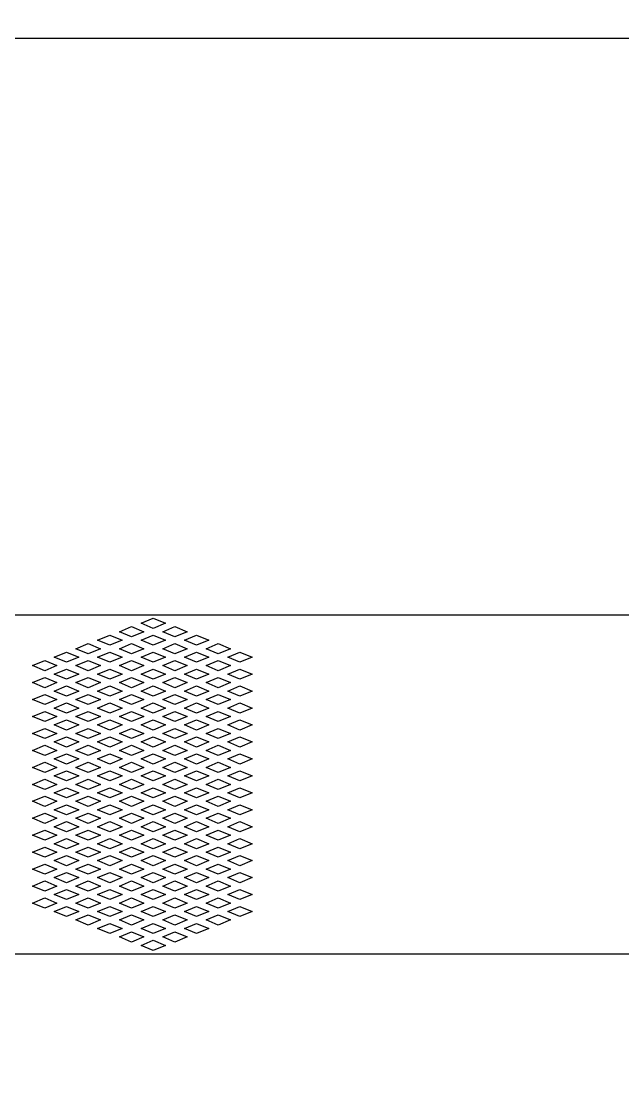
# Model space of a CAD drawing. Header units: inches. Extents: x -271009 to 5700, y -37000 to 38138.
# Drawn here: x -132371 to -130570, y -11828 to -8627 of the extents above; entities that cross this region are included whole.
import ezdxf

# ---------------------------------------------------------------- set-up
doc = ezdxf.new("R2010")
doc.units = ezdxf.units.IN
doc.header["$MEASUREMENT"] = 0

msp = doc.modelspace()

# ---------------------------------------------------------------- linework, layer by layer
for p, q in [((-133285.1, -10403.8), (-130328.7, -10403.8)), ((-132012.8, -10429.1), (-131976.2, -10413.9)), ((-131976.2, -10444.4), (-132012.8, -10429.1)), ((-131976.2, -10413.9), (-131939.7, -10429.1)), ((-131939.7, -10429.1), (-131976.2, -10444.4)), ((-132142.7, -10479.9), (-132106.1, -10464.7)), ((-132106.1, -10464.7), (-132069.6, -10479.9)), ((-132077.7, -10454.5), (-132041.2, -10439.3)), ((-132041.2, -10469.7), (-132077.7, -10454.5)), ((-132041.2, -10439.3), (-132004.6, -10454.5)), ((-132004.6, -10454.5), (-132041.2, -10469.7)), ((-132012.8, -10479.9), (-131976.2, -10464.7)), ((-131976.2, -10464.7), (-131939.7, -10479.9)), ((-131947.8, -10454.5), (-131911.3, -10439.3)), ((-131911.3, -10469.7), (-131947.8, -10454.5)), ((-131911.3, -10439.3), (-131874.7, -10454.5)), ((-131874.7, -10454.5), (-131911.3, -10469.7)), ((-131882.8, -10479.9), (-131846.3, -10464.7)), ((-131846.3, -10464.7), (-131809.8, -10479.9)), ((-132207.6, -10505.3), (-132171.1, -10490)), ((-132171.1, -10490), (-132134.6, -10505.3)), ((-132106.1, -10495.1), (-132142.7, -10479.9)), ((-132069.6, -10479.9), (-132106.1, -10495.1)), ((-132077.7, -10505.3), (-132041.2, -10490)), ((-132041.2, -10490), (-132004.6, -10505.3)), ((-131976.2, -10495.1), (-132012.8, -10479.9)), ((-131939.7, -10479.9), (-131976.2, -10495.1)), ((-131947.8, -10505.3), (-131911.3, -10490)), ((-131911.3, -10490), (-131874.7, -10505.3)), ((-131846.3, -10495.1), (-131882.8, -10479.9)), ((-131809.8, -10479.9), (-131846.3, -10495.1)), ((-131817.9, -10505.3), (-131781.3, -10490)), ((-131781.3, -10490), (-131744.8, -10505.3)), ((-132272.6, -10530.6), (-132236.1, -10515.4)), ((-132236.1, -10515.4), (-132199.5, -10530.6)), ((-132171.1, -10520.5), (-132207.6, -10505.3)), ((-132134.6, -10505.3), (-132171.1, -10520.5)), ((-132142.7, -10530.6), (-132106.1, -10515.4)), ((-132106.1, -10515.4), (-132069.6, -10530.6)), ((-132041.2, -10520.5), (-132077.7, -10505.3)), ((-132004.6, -10505.3), (-132041.2, -10520.5)), ((-132012.8, -10530.6), (-131976.2, -10515.4)), ((-131976.2, -10515.4), (-131939.7, -10530.6)), ((-131911.3, -10520.5), (-131947.8, -10505.3)), ((-131874.7, -10505.3), (-131911.3, -10520.5)), ((-131882.8, -10530.6), (-131846.3, -10515.4)), ((-131846.3, -10515.4), (-131809.8, -10530.6)), ((-131781.3, -10520.5), (-131817.9, -10505.3)), ((-131744.8, -10505.3), (-131781.3, -10520.5)), ((-131752.9, -10530.6), (-131716.4, -10515.4)), ((-131716.4, -10515.4), (-131679.8, -10530.6)), ((-132337.6, -10556), (-132301, -10540.8)), ((-132301, -10571.2), (-132337.6, -10556)), ((-132301, -10540.8), (-132264.5, -10556)), ((-132264.5, -10556), (-132301, -10571.2)), ((-132236.1, -10545.9), (-132272.6, -10530.6)), ((-132199.5, -10530.6), (-132236.1, -10545.9)), ((-132207.6, -10556), (-132171.1, -10540.8)), ((-132171.1, -10571.2), (-132207.6, -10556)), ((-132171.1, -10540.8), (-132134.6, -10556)), ((-132134.6, -10556), (-132171.1, -10571.2)), ((-132106.1, -10545.9), (-132142.7, -10530.6)), ((-132069.6, -10530.6), (-132106.1, -10545.9)), ((-132077.7, -10556), (-132041.2, -10540.8)), ((-132041.2, -10571.2), (-132077.7, -10556)), ((-132041.2, -10540.8), (-132004.6, -10556)), ((-132004.6, -10556), (-132041.2, -10571.2)), ((-131976.2, -10545.9), (-132012.8, -10530.6)), ((-131939.7, -10530.6), (-131976.2, -10545.9)), ((-131947.8, -10556), (-131911.3, -10540.8)), ((-131911.3, -10571.2), (-131947.8, -10556)), ((-131911.3, -10540.8), (-131874.7, -10556)), ((-131874.7, -10556), (-131911.3, -10571.2)), ((-131846.3, -10545.9), (-131882.8, -10530.6)), ((-131809.8, -10530.6), (-131846.3, -10545.9)), ((-131817.9, -10556), (-131781.3, -10540.8)), ((-131781.3, -10571.2), (-131817.9, -10556)), ((-131781.3, -10540.8), (-131744.8, -10556)), ((-131744.8, -10556), (-131781.3, -10571.2)), ((-131716.4, -10545.9), (-131752.9, -10530.6)), ((-131679.8, -10530.6), (-131716.4, -10545.9)), ((-132337.6, -10606.8), (-132301, -10591.5)), ((-132301, -10591.5), (-132264.5, -10606.8)), ((-132272.6, -10581.4), (-132236.1, -10566.2)), ((-132236.1, -10596.6), (-132272.6, -10581.4)), ((-132236.1, -10566.2), (-132199.5, -10581.4)), ((-132199.5, -10581.4), (-132236.1, -10596.6)), ((-132207.6, -10606.8), (-132171.1, -10591.5)), ((-132171.1, -10591.5), (-132134.6, -10606.8)), ((-132142.7, -10581.4), (-132106.1, -10566.2)), ((-132106.1, -10596.6), (-132142.7, -10581.4)), ((-132106.1, -10566.2), (-132069.6, -10581.4)), ((-132069.6, -10581.4), (-132106.1, -10596.6)), ((-132077.7, -10606.8), (-132041.2, -10591.5)), ((-132041.2, -10591.5), (-132004.6, -10606.8)), ((-132012.8, -10581.4), (-131976.2, -10566.2)), ((-131976.2, -10596.6), (-132012.8, -10581.4)), ((-131976.2, -10566.2), (-131939.7, -10581.4)), ((-131939.7, -10581.4), (-131976.2, -10596.6)), ((-131947.8, -10606.8), (-131911.3, -10591.5)), ((-131911.3, -10591.5), (-131874.7, -10606.8)), ((-131882.8, -10581.4), (-131846.3, -10566.2)), ((-131846.3, -10596.6), (-131882.8, -10581.4)), ((-131846.3, -10566.2), (-131809.8, -10581.4)), ((-131809.8, -10581.4), (-131846.3, -10596.6)), ((-131817.9, -10606.8), (-131781.3, -10591.5)), ((-131781.3, -10591.5), (-131744.8, -10606.8)), ((-131752.9, -10581.4), (-131716.4, -10566.2)), ((-131716.4, -10596.6), (-131752.9, -10581.4)), ((-131716.4, -10566.2), (-131679.8, -10581.4)), ((-131679.8, -10581.4), (-131716.4, -10596.6)), ((-132301, -10622), (-132337.6, -10606.8)), ((-132264.5, -10606.8), (-132301, -10622)), ((-132272.6, -10632.1), (-132236.1, -10616.9)), ((-132236.1, -10616.9), (-132199.5, -10632.1)), ((-132171.1, -10622), (-132207.6, -10606.8)), ((-132134.6, -10606.8), (-132171.1, -10622)), ((-132142.7, -10632.1), (-132106.1, -10616.9)), ((-132106.1, -10616.9), (-132069.6, -10632.1)), ((-132041.2, -10622), (-132077.7, -10606.8)), ((-132004.6, -10606.8), (-132041.2, -10622)), ((-132012.8, -10632.1), (-131976.2, -10616.9)), ((-131976.2, -10616.9), (-131939.7, -10632.1)), ((-131911.3, -10622), (-131947.8, -10606.8)), ((-131874.7, -10606.8), (-131911.3, -10622)), ((-131882.8, -10632.1), (-131846.3, -10616.9)), ((-131846.3, -10616.9), (-131809.8, -10632.1)), ((-131781.3, -10622), (-131817.9, -10606.8)), ((-131744.8, -10606.8), (-131781.3, -10622)), ((-131752.9, -10632.1), (-131716.4, -10616.9)), ((-131716.4, -10616.9), (-131679.8, -10632.1)), ((-132337.6, -10657.5), (-132301, -10642.3)), ((-132301, -10672.7), (-132337.6, -10657.5)), ((-132301, -10642.3), (-132264.5, -10657.5)), ((-132264.5, -10657.5), (-132301, -10672.7)), ((-132236.1, -10647.4), (-132272.6, -10632.1)), ((-132199.5, -10632.1), (-132236.1, -10647.4)), ((-132207.6, -10657.5), (-132171.1, -10642.3)), ((-132171.1, -10672.7), (-132207.6, -10657.5)), ((-132171.1, -10642.3), (-132134.6, -10657.5)), ((-132134.6, -10657.5), (-132171.1, -10672.7)), ((-132106.1, -10647.4), (-132142.7, -10632.1)), ((-132069.6, -10632.1), (-132106.1, -10647.4)), ((-132077.7, -10657.5), (-132041.2, -10642.3)), ((-132041.2, -10672.7), (-132077.7, -10657.5)), ((-132041.2, -10642.3), (-132004.6, -10657.5)), ((-132004.6, -10657.5), (-132041.2, -10672.7)), ((-131976.2, -10647.4), (-132012.8, -10632.1)), ((-131939.7, -10632.1), (-131976.2, -10647.4)), ((-131947.8, -10657.5), (-131911.3, -10642.3)), ((-131911.3, -10672.7), (-131947.8, -10657.5)), ((-131911.3, -10642.3), (-131874.7, -10657.5)), ((-131874.7, -10657.5), (-131911.3, -10672.7)), ((-131846.3, -10647.4), (-131882.8, -10632.1)), ((-131809.8, -10632.1), (-131846.3, -10647.4)), ((-131817.9, -10657.5), (-131781.3, -10642.3)), ((-131781.3, -10672.7), (-131817.9, -10657.5)), ((-131781.3, -10642.3), (-131744.8, -10657.5)), ((-131744.8, -10657.5), (-131781.3, -10672.7)), ((-131716.4, -10647.4), (-131752.9, -10632.1)), ((-131679.8, -10632.1), (-131716.4, -10647.4)), ((-132272.6, -10682.9), (-132236.1, -10667.7)), ((-132236.1, -10698.1), (-132272.6, -10682.9)), ((-132236.1, -10667.7), (-132199.5, -10682.9)), ((-132199.5, -10682.9), (-132236.1, -10698.1)), ((-132142.7, -10682.9), (-132106.1, -10667.7)), ((-132106.1, -10698.1), (-132142.7, -10682.9)), ((-132106.1, -10667.7), (-132069.6, -10682.9)), ((-132069.6, -10682.9), (-132106.1, -10698.1)), ((-132012.8, -10682.9), (-131976.2, -10667.7)), ((-131976.2, -10698.1), (-132012.8, -10682.9)), ((-131976.2, -10667.7), (-131939.7, -10682.9)), ((-131939.7, -10682.9), (-131976.2, -10698.1)), ((-131882.8, -10682.9), (-131846.3, -10667.7)), ((-131846.3, -10698.1), (-131882.8, -10682.9)), ((-131846.3, -10667.7), (-131809.8, -10682.9)), ((-131809.8, -10682.9), (-131846.3, -10698.1)), ((-131752.9, -10682.9), (-131716.4, -10667.7)), ((-131716.4, -10698.1), (-131752.9, -10682.9)), ((-131716.4, -10667.7), (-131679.8, -10682.9)), ((-131679.8, -10682.9), (-131716.4, -10698.1)), ((-132337.6, -10708.3), (-132301, -10693)), ((-132301, -10723.5), (-132337.6, -10708.3)), ((-132301, -10693), (-132264.5, -10708.3)), ((-132264.5, -10708.3), (-132301, -10723.5)), ((-132272.6, -10733.6), (-132236.1, -10718.4)), ((-132236.1, -10718.4), (-132199.5, -10733.6)), ((-132207.6, -10708.3), (-132171.1, -10693)), ((-132171.1, -10723.5), (-132207.6, -10708.3)), ((-132171.1, -10693), (-132134.6, -10708.3)), ((-132134.6, -10708.3), (-132171.1, -10723.5)), ((-132142.7, -10733.6), (-132106.1, -10718.4)), ((-132106.1, -10718.4), (-132069.6, -10733.6)), ((-132077.7, -10708.3), (-132041.2, -10693)), ((-132041.2, -10723.5), (-132077.7, -10708.3)), ((-132041.2, -10693), (-132004.6, -10708.3)), ((-132004.6, -10708.3), (-132041.2, -10723.5)), ((-132012.8, -10733.6), (-131976.2, -10718.4)), ((-131976.2, -10718.4), (-131939.7, -10733.6)), ((-131947.8, -10708.3), (-131911.3, -10693)), ((-131911.3, -10723.5), (-131947.8, -10708.3)), ((-131911.3, -10693), (-131874.7, -10708.3)), ((-131874.7, -10708.3), (-131911.3, -10723.5)), ((-131882.8, -10733.6), (-131846.3, -10718.4)), ((-131846.3, -10718.4), (-131809.8, -10733.6)), ((-131817.9, -10708.3), (-131781.3, -10693)), ((-131781.3, -10723.5), (-131817.9, -10708.3)), ((-131781.3, -10693), (-131744.8, -10708.3)), ((-131744.8, -10708.3), (-131781.3, -10723.5)), ((-131752.9, -10733.6), (-131716.4, -10718.4)), ((-131716.4, -10718.4), (-131679.8, -10733.6)), ((-132337.6, -10759), (-132301, -10743.8)), ((-132301, -10743.8), (-132264.5, -10759)), ((-132236.1, -10748.9), (-132272.6, -10733.6)), ((-132199.5, -10733.6), (-132236.1, -10748.9)), ((-132207.6, -10759), (-132171.1, -10743.8)), ((-132171.1, -10743.8), (-132134.6, -10759)), ((-132106.1, -10748.9), (-132142.7, -10733.6)), ((-132069.6, -10733.6), (-132106.1, -10748.9)), ((-132077.7, -10759), (-132041.2, -10743.8)), ((-132041.2, -10743.8), (-132004.6, -10759)), ((-131976.2, -10748.9), (-132012.8, -10733.6)), ((-131939.7, -10733.6), (-131976.2, -10748.9)), ((-131947.8, -10759), (-131911.3, -10743.8)), ((-131911.3, -10743.8), (-131874.7, -10759)), ((-131846.3, -10748.9), (-131882.8, -10733.6)), ((-131809.8, -10733.6), (-131846.3, -10748.9)), ((-131817.9, -10759), (-131781.3, -10743.8)), ((-131781.3, -10743.8), (-131744.8, -10759)), ((-131716.4, -10748.9), (-131752.9, -10733.6)), ((-131679.8, -10733.6), (-131716.4, -10748.9)), ((-132301, -10774.2), (-132337.6, -10759)), ((-132264.5, -10759), (-132301, -10774.2)), ((-132272.6, -10784.4), (-132236.1, -10769.2)), ((-132236.1, -10799.6), (-132272.6, -10784.4)), ((-132236.1, -10769.2), (-132199.5, -10784.4)), ((-132199.5, -10784.4), (-132236.1, -10799.6)), ((-132171.1, -10774.2), (-132207.6, -10759)), ((-132134.6, -10759), (-132171.1, -10774.2)), ((-132142.7, -10784.4), (-132106.1, -10769.2)), ((-132106.1, -10799.6), (-132142.7, -10784.4)), ((-132106.1, -10769.2), (-132069.6, -10784.4)), ((-132069.6, -10784.4), (-132106.1, -10799.6)), ((-132041.2, -10774.2), (-132077.7, -10759)), ((-132004.6, -10759), (-132041.2, -10774.2)), ((-132012.8, -10784.4), (-131976.2, -10769.2)), ((-131976.2, -10799.6), (-132012.8, -10784.4)), ((-131976.2, -10769.2), (-131939.7, -10784.4)), ((-131939.7, -10784.4), (-131976.2, -10799.6)), ((-131911.3, -10774.2), (-131947.8, -10759)), ((-131874.7, -10759), (-131911.3, -10774.2)), ((-131882.8, -10784.4), (-131846.3, -10769.2)), ((-131846.3, -10799.6), (-131882.8, -10784.4)), ((-131846.3, -10769.2), (-131809.8, -10784.4)), ((-131809.8, -10784.4), (-131846.3, -10799.6)), ((-131781.3, -10774.2), (-131817.9, -10759)), ((-131744.8, -10759), (-131781.3, -10774.2)), ((-131752.9, -10784.4), (-131716.4, -10769.2)), ((-131716.4, -10799.6), (-131752.9, -10784.4)), ((-131716.4, -10769.2), (-131679.8, -10784.4)), ((-131679.8, -10784.4), (-131716.4, -10799.6)), ((-132337.6, -10809.8), (-132301, -10794.5)), ((-132301, -10825), (-132337.6, -10809.8)), ((-132301, -10794.5), (-132264.5, -10809.8)), ((-132264.5, -10809.8), (-132301, -10825)), ((-132207.6, -10809.8), (-132171.1, -10794.5)), ((-132171.1, -10825), (-132207.6, -10809.8)), ((-132171.1, -10794.5), (-132134.6, -10809.8)), ((-132134.6, -10809.8), (-132171.1, -10825)), ((-132077.7, -10809.8), (-132041.2, -10794.5)), ((-132041.2, -10825), (-132077.7, -10809.8)), ((-132041.2, -10794.5), (-132004.6, -10809.8)), ((-132004.6, -10809.8), (-132041.2, -10825)), ((-131947.8, -10809.8), (-131911.3, -10794.5)), ((-131911.3, -10825), (-131947.8, -10809.8)), ((-131911.3, -10794.5), (-131874.7, -10809.8)), ((-131874.7, -10809.8), (-131911.3, -10825)), ((-131817.9, -10809.8), (-131781.3, -10794.5)), ((-131781.3, -10825), (-131817.9, -10809.8)), ((-131781.3, -10794.5), (-131744.8, -10809.8)), ((-131744.8, -10809.8), (-131781.3, -10825)), ((-132337.6, -10860.5), (-132301, -10845.3)), ((-132301, -10845.3), (-132264.5, -10860.5)), ((-132272.6, -10835.1), (-132236.1, -10819.9)), ((-132236.1, -10850.4), (-132272.6, -10835.1)), ((-132236.1, -10819.9), (-132199.5, -10835.1)), ((-132199.5, -10835.1), (-132236.1, -10850.4)), ((-132207.6, -10860.5), (-132171.1, -10845.3)), ((-132171.1, -10845.3), (-132134.6, -10860.5)), ((-132142.7, -10835.1), (-132106.1, -10819.9)), ((-132106.1, -10850.4), (-132142.7, -10835.1)), ((-132106.1, -10819.9), (-132069.6, -10835.1)), ((-132069.6, -10835.1), (-132106.1, -10850.4)), ((-132077.7, -10860.5), (-132041.2, -10845.3)), ((-132041.2, -10845.3), (-132004.6, -10860.5)), ((-132012.8, -10835.1), (-131976.2, -10819.9)), ((-131976.2, -10850.4), (-132012.8, -10835.1)), ((-131976.2, -10819.9), (-131939.7, -10835.1)), ((-131939.7, -10835.1), (-131976.2, -10850.4)), ((-131947.8, -10860.5), (-131911.3, -10845.3)), ((-131911.3, -10845.3), (-131874.7, -10860.5)), ((-131882.8, -10835.1), (-131846.3, -10819.9)), ((-131846.3, -10850.4), (-131882.8, -10835.1)), ((-131846.3, -10819.9), (-131809.8, -10835.1)), ((-131809.8, -10835.1), (-131846.3, -10850.4)), ((-131817.9, -10860.5), (-131781.3, -10845.3)), ((-131781.3, -10845.3), (-131744.8, -10860.5)), ((-131752.9, -10835.1), (-131716.4, -10819.9)), ((-131716.4, -10850.4), (-131752.9, -10835.1)), ((-131716.4, -10819.9), (-131679.8, -10835.1)), ((-131679.8, -10835.1), (-131716.4, -10850.4)), ((-132301, -10875.7), (-132337.6, -10860.5)), ((-132264.5, -10860.5), (-132301, -10875.7)), ((-132272.6, -10885.9), (-132236.1, -10870.7)), ((-132236.1, -10870.7), (-132199.5, -10885.9)), ((-132171.1, -10875.7), (-132207.6, -10860.5)), ((-132134.6, -10860.5), (-132171.1, -10875.7)), ((-132142.7, -10885.9), (-132106.1, -10870.7)), ((-132106.1, -10870.7), (-132069.6, -10885.9)), ((-132041.2, -10875.7), (-132077.7, -10860.5)), ((-132004.6, -10860.5), (-132041.2, -10875.7)), ((-132012.8, -10885.9), (-131976.2, -10870.7)), ((-131976.2, -10870.7), (-131939.7, -10885.9)), ((-131911.3, -10875.7), (-131947.8, -10860.5)), ((-131874.7, -10860.5), (-131911.3, -10875.7)), ((-131882.8, -10885.9), (-131846.3, -10870.7)), ((-131846.3, -10870.7), (-131809.8, -10885.9)), ((-131781.3, -10875.7), (-131817.9, -10860.5)), ((-131744.8, -10860.5), (-131781.3, -10875.7)), ((-131752.9, -10885.9), (-131716.4, -10870.7)), ((-131716.4, -10870.7), (-131679.8, -10885.9)), ((-132337.6, -10911.3), (-132301, -10896)), ((-132301, -10926.5), (-132337.6, -10911.3)), ((-132301, -10896), (-132264.5, -10911.3)), ((-132264.5, -10911.3), (-132301, -10926.5)), ((-132236.1, -10901.1), (-132272.6, -10885.9)), ((-132199.5, -10885.9), (-132236.1, -10901.1)), ((-132207.6, -10911.3), (-132171.1, -10896)), ((-132171.1, -10926.5), (-132207.6, -10911.3)), ((-132171.1, -10896), (-132134.6, -10911.3)), ((-132134.6, -10911.3), (-132171.1, -10926.5)), ((-132106.1, -10901.1), (-132142.7, -10885.9)), ((-132069.6, -10885.9), (-132106.1, -10901.1)), ((-132077.7, -10911.3), (-132041.2, -10896)), ((-132041.2, -10926.5), (-132077.7, -10911.3)), ((-132041.2, -10896), (-132004.6, -10911.3)), ((-132004.6, -10911.3), (-132041.2, -10926.5)), ((-131976.2, -10901.1), (-132012.8, -10885.9)), ((-131939.7, -10885.9), (-131976.2, -10901.1)), ((-131947.8, -10911.3), (-131911.3, -10896)), ((-131911.3, -10926.5), (-131947.8, -10911.3)), ((-131911.3, -10896), (-131874.7, -10911.3)), ((-131874.7, -10911.3), (-131911.3, -10926.5)), ((-131846.3, -10901.1), (-131882.8, -10885.9)), ((-131809.8, -10885.9), (-131846.3, -10901.1)), ((-131817.9, -10911.3), (-131781.3, -10896)), ((-131781.3, -10926.5), (-131817.9, -10911.3)), ((-131781.3, -10896), (-131744.8, -10911.3)), ((-131744.8, -10911.3), (-131781.3, -10926.5)), ((-131716.4, -10901.1), (-131752.9, -10885.9)), ((-131679.8, -10885.9), (-131716.4, -10901.1)), ((-132272.6, -10936.6), (-132236.1, -10921.4)), ((-132236.1, -10951.9), (-132272.6, -10936.6)), ((-132236.1, -10921.4), (-132199.5, -10936.6)), ((-132199.5, -10936.6), (-132236.1, -10951.9)), ((-132142.7, -10936.6), (-132106.1, -10921.4)), ((-132106.1, -10951.9), (-132142.7, -10936.6)), ((-132106.1, -10921.4), (-132069.6, -10936.6)), ((-132069.6, -10936.6), (-132106.1, -10951.9)), ((-132012.8, -10936.6), (-131976.2, -10921.4)), ((-131976.2, -10951.9), (-132012.8, -10936.6)), ((-131976.2, -10921.4), (-131939.7, -10936.6)), ((-131939.7, -10936.6), (-131976.2, -10951.9)), ((-131882.8, -10936.6), (-131846.3, -10921.4)), ((-131846.3, -10951.9), (-131882.8, -10936.6)), ((-131846.3, -10921.4), (-131809.8, -10936.6)), ((-131809.8, -10936.6), (-131846.3, -10951.9)), ((-131752.9, -10936.6), (-131716.4, -10921.4)), ((-131716.4, -10951.9), (-131752.9, -10936.6)), ((-131716.4, -10921.4), (-131679.8, -10936.6)), ((-131679.8, -10936.6), (-131716.4, -10951.9)), ((-132337.6, -10962), (-132301, -10946.8)), ((-132301, -10977.2), (-132337.6, -10962)), ((-132301, -10946.8), (-132264.5, -10962)), ((-132264.5, -10962), (-132301, -10977.2)), ((-132272.6, -10987.4), (-132236.1, -10972.2)), ((-132236.1, -10972.2), (-132199.5, -10987.4)), ((-132207.6, -10962), (-132171.1, -10946.8)), ((-132171.1, -10977.2), (-132207.6, -10962)), ((-132171.1, -10946.8), (-132134.6, -10962)), ((-132134.6, -10962), (-132171.1, -10977.2)), ((-132142.7, -10987.4), (-132106.1, -10972.2)), ((-132106.1, -10972.2), (-132069.6, -10987.4)), ((-132077.7, -10962), (-132041.2, -10946.8)), ((-132041.2, -10977.2), (-132077.7, -10962)), ((-132041.2, -10946.8), (-132004.6, -10962)), ((-132004.6, -10962), (-132041.2, -10977.2)), ((-132012.8, -10987.4), (-131976.2, -10972.2)), ((-131976.2, -10972.2), (-131939.7, -10987.4)), ((-131947.8, -10962), (-131911.3, -10946.8)), ((-131911.3, -10977.2), (-131947.8, -10962)), ((-131911.3, -10946.8), (-131874.7, -10962)), ((-131874.7, -10962), (-131911.3, -10977.2)), ((-131882.8, -10987.4), (-131846.3, -10972.2)), ((-131846.3, -10972.2), (-131809.8, -10987.4)), ((-131817.9, -10962), (-131781.3, -10946.8)), ((-131781.3, -10977.2), (-131817.9, -10962)), ((-131781.3, -10946.8), (-131744.8, -10962)), ((-131744.8, -10962), (-131781.3, -10977.2)), ((-131752.9, -10987.4), (-131716.4, -10972.2)), ((-131716.4, -10972.2), (-131679.8, -10987.4)), ((-132337.6, -11012.8), (-132301, -10997.5)), ((-132301, -10997.5), (-132264.5, -11012.8)), ((-132236.1, -11002.6), (-132272.6, -10987.4)), ((-132199.5, -10987.4), (-132236.1, -11002.6)), ((-132207.6, -11012.8), (-132171.1, -10997.5)), ((-132171.1, -10997.5), (-132134.6, -11012.8)), ((-132106.1, -11002.6), (-132142.7, -10987.4)), ((-132069.6, -10987.4), (-132106.1, -11002.6)), ((-132077.7, -11012.8), (-132041.2, -10997.5)), ((-132041.2, -10997.5), (-132004.6, -11012.8)), ((-131976.2, -11002.6), (-132012.8, -10987.4)), ((-131939.7, -10987.4), (-131976.2, -11002.6)), ((-131947.8, -11012.8), (-131911.3, -10997.5)), ((-131911.3, -10997.5), (-131874.7, -11012.8)), ((-131846.3, -11002.6), (-131882.8, -10987.4)), ((-131809.8, -10987.4), (-131846.3, -11002.6)), ((-131817.9, -11012.8), (-131781.3, -10997.5)), ((-131781.3, -10997.5), (-131744.8, -11012.8)), ((-131716.4, -11002.6), (-131752.9, -10987.4)), ((-131679.8, -10987.4), (-131716.4, -11002.6)), ((-132301, -11028), (-132337.6, -11012.8)), ((-132264.5, -11012.8), (-132301, -11028)), ((-132272.6, -11038.1), (-132236.1, -11022.9)), ((-132236.1, -11053.4), (-132272.6, -11038.1)), ((-132236.1, -11022.9), (-132199.5, -11038.1)), ((-132199.5, -11038.1), (-132236.1, -11053.4)), ((-132171.1, -11028), (-132207.6, -11012.8)), ((-132134.6, -11012.8), (-132171.1, -11028)), ((-132142.7, -11038.1), (-132106.1, -11022.9)), ((-132106.1, -11053.4), (-132142.7, -11038.1)), ((-132106.1, -11022.9), (-132069.6, -11038.1)), ((-132069.6, -11038.1), (-132106.1, -11053.4)), ((-132041.2, -11028), (-132077.7, -11012.8)), ((-132004.6, -11012.8), (-132041.2, -11028)), ((-132012.8, -11038.1), (-131976.2, -11022.9)), ((-131976.2, -11053.4), (-132012.8, -11038.1)), ((-131976.2, -11022.9), (-131939.7, -11038.1)), ((-131939.7, -11038.1), (-131976.2, -11053.4)), ((-131911.3, -11028), (-131947.8, -11012.8)), ((-131874.7, -11012.8), (-131911.3, -11028)), ((-131882.8, -11038.1), (-131846.3, -11022.9)), ((-131846.3, -11053.4), (-131882.8, -11038.1)), ((-131846.3, -11022.9), (-131809.8, -11038.1)), ((-131809.8, -11038.1), (-131846.3, -11053.4)), ((-131781.3, -11028), (-131817.9, -11012.8)), ((-131744.8, -11012.8), (-131781.3, -11028)), ((-131752.9, -11038.1), (-131716.4, -11022.9)), ((-131716.4, -11053.4), (-131752.9, -11038.1)), ((-131716.4, -11022.9), (-131679.8, -11038.1)), ((-131679.8, -11038.1), (-131716.4, -11053.4)), ((-132337.6, -11063.5), (-132301, -11048.3)), ((-132301, -11078.7), (-132337.6, -11063.5)), ((-132301, -11048.3), (-132264.5, -11063.5)), ((-132264.5, -11063.5), (-132301, -11078.7)), ((-132272.6, -11088.9), (-132236.1, -11073.7)), ((-132236.1, -11073.7), (-132199.5, -11088.9)), ((-132207.6, -11063.5), (-132171.1, -11048.3)), ((-132171.1, -11078.7), (-132207.6, -11063.5)), ((-132171.1, -11048.3), (-132134.6, -11063.5)), ((-132134.6, -11063.5), (-132171.1, -11078.7)), ((-132142.7, -11088.9), (-132106.1, -11073.7)), ((-132106.1, -11073.7), (-132069.6, -11088.9)), ((-132077.7, -11063.5), (-132041.2, -11048.3)), ((-132041.2, -11078.7), (-132077.7, -11063.5)), ((-132041.2, -11048.3), (-132004.6, -11063.5)), ((-132004.6, -11063.5), (-132041.2, -11078.7)), ((-132012.8, -11088.9), (-131976.2, -11073.7)), ((-131976.2, -11073.7), (-131939.7, -11088.9)), ((-131947.8, -11063.5), (-131911.3, -11048.3)), ((-131911.3, -11078.7), (-131947.8, -11063.5)), ((-131911.3, -11048.3), (-131874.7, -11063.5)), ((-131874.7, -11063.5), (-131911.3, -11078.7)), ((-131882.8, -11088.9), (-131846.3, -11073.7)), ((-131846.3, -11073.7), (-131809.8, -11088.9)), ((-131817.9, -11063.5), (-131781.3, -11048.3)), ((-131781.3, -11078.7), (-131817.9, -11063.5)), ((-131781.3, -11048.3), (-131744.8, -11063.5)), ((-131744.8, -11063.5), (-131781.3, -11078.7)), ((-131752.9, -11088.9), (-131716.4, -11073.7)), ((-131716.4, -11073.7), (-131679.8, -11088.9)), ((-132337.6, -11114.3), (-132301, -11099)), ((-132301, -11099), (-132264.5, -11114.3)), ((-132236.1, -11104.1), (-132272.6, -11088.9)), ((-132199.5, -11088.9), (-132236.1, -11104.1)), ((-132207.6, -11114.3), (-132171.1, -11099)), ((-132171.1, -11099), (-132134.6, -11114.3)), ((-132106.1, -11104.1), (-132142.7, -11088.9)), ((-132069.6, -11088.9), (-132106.1, -11104.1)), ((-132077.7, -11114.3), (-132041.2, -11099)), ((-132041.2, -11099), (-132004.6, -11114.3)), ((-131976.2, -11104.1), (-132012.8, -11088.9)), ((-131939.7, -11088.9), (-131976.2, -11104.1)), ((-131947.8, -11114.3), (-131911.3, -11099)), ((-131911.3, -11099), (-131874.7, -11114.3)), ((-131846.3, -11104.1), (-131882.8, -11088.9)), ((-131809.8, -11088.9), (-131846.3, -11104.1)), ((-131817.9, -11114.3), (-131781.3, -11099)), ((-131781.3, -11099), (-131744.8, -11114.3)), ((-131716.4, -11104.1), (-131752.9, -11088.9)), ((-131679.8, -11088.9), (-131716.4, -11104.1)), ((-132301, -11129.5), (-132337.6, -11114.3)), ((-132264.5, -11114.3), (-132301, -11129.5)), ((-132272.6, -11139.6), (-132236.1, -11124.4)), ((-132236.1, -11124.4), (-132199.5, -11139.6)), ((-132171.1, -11129.5), (-132207.6, -11114.3)), ((-132134.6, -11114.3), (-132171.1, -11129.5)), ((-132142.7, -11139.6), (-132106.1, -11124.4)), ((-132106.1, -11124.4), (-132069.6, -11139.6)), ((-132041.2, -11129.5), (-132077.7, -11114.3)), ((-132004.6, -11114.3), (-132041.2, -11129.5)), ((-132012.8, -11139.6), (-131976.2, -11124.4)), ((-131976.2, -11124.4), (-131939.7, -11139.6)), ((-131911.3, -11129.5), (-131947.8, -11114.3)), ((-131874.7, -11114.3), (-131911.3, -11129.5)), ((-131882.8, -11139.6), (-131846.3, -11124.4)), ((-131846.3, -11124.4), (-131809.8, -11139.6)), ((-131781.3, -11129.5), (-131817.9, -11114.3)), ((-131744.8, -11114.3), (-131781.3, -11129.5)), ((-131752.9, -11139.6), (-131716.4, -11124.4)), ((-131716.4, -11124.4), (-131679.8, -11139.6)), ((-132337.6, -11165), (-132301, -11149.8)), ((-132301, -11180.2), (-132337.6, -11165)), ((-132301, -11149.8), (-132264.5, -11165)), ((-132264.5, -11165), (-132301, -11180.2)), ((-132236.1, -11154.9), (-132272.6, -11139.6)), ((-132199.5, -11139.6), (-132236.1, -11154.9)), ((-132207.6, -11165), (-132171.1, -11149.8)), ((-132171.1, -11180.2), (-132207.6, -11165)), ((-132171.1, -11149.8), (-132134.6, -11165)), ((-132134.6, -11165), (-132171.1, -11180.2)), ((-132106.1, -11154.9), (-132142.7, -11139.6)), ((-132069.6, -11139.6), (-132106.1, -11154.9)), ((-132077.7, -11165), (-132041.2, -11149.8)), ((-132041.2, -11180.2), (-132077.7, -11165)), ((-132041.2, -11149.8), (-132004.6, -11165)), ((-132004.6, -11165), (-132041.2, -11180.2)), ((-131976.2, -11154.9), (-132012.8, -11139.6)), ((-131939.7, -11139.6), (-131976.2, -11154.9)), ((-131947.8, -11165), (-131911.3, -11149.8)), ((-131911.3, -11180.2), (-131947.8, -11165)), ((-131911.3, -11149.8), (-131874.7, -11165)), ((-131874.7, -11165), (-131911.3, -11180.2)), ((-131846.3, -11154.9), (-131882.8, -11139.6)), ((-131809.8, -11139.6), (-131846.3, -11154.9)), ((-131817.9, -11165), (-131781.3, -11149.8)), ((-131781.3, -11180.2), (-131817.9, -11165)), ((-131781.3, -11149.8), (-131744.8, -11165)), ((-131744.8, -11165), (-131781.3, -11180.2)), ((-131716.4, -11154.9), (-131752.9, -11139.6)), ((-131679.8, -11139.6), (-131716.4, -11154.9)), ((-132337.6, -11215.8), (-132301, -11200.5)), ((-132301, -11200.5), (-132264.5, -11215.8)), ((-132272.6, -11190.4), (-132236.1, -11175.2)), ((-132236.1, -11205.6), (-132272.6, -11190.4)), ((-132236.1, -11175.2), (-132199.5, -11190.4)), ((-132199.5, -11190.4), (-132236.1, -11205.6)), ((-132207.6, -11215.8), (-132171.1, -11200.5)), ((-132171.1, -11200.5), (-132134.6, -11215.8)), ((-132142.7, -11190.4), (-132106.1, -11175.2)), ((-132106.1, -11205.6), (-132142.7, -11190.4)), ((-132106.1, -11175.2), (-132069.6, -11190.4)), ((-132069.6, -11190.4), (-132106.1, -11205.6)), ((-132077.7, -11215.8), (-132041.2, -11200.5)), ((-132041.2, -11200.5), (-132004.6, -11215.8)), ((-132012.8, -11190.4), (-131976.2, -11175.2)), ((-131976.2, -11205.6), (-132012.8, -11190.4)), ((-131976.2, -11175.2), (-131939.7, -11190.4)), ((-131939.7, -11190.4), (-131976.2, -11205.6)), ((-131947.8, -11215.8), (-131911.3, -11200.5)), ((-131911.3, -11200.5), (-131874.7, -11215.8)), ((-131882.8, -11190.4), (-131846.3, -11175.2)), ((-131846.3, -11205.6), (-131882.8, -11190.4)), ((-131846.3, -11175.2), (-131809.8, -11190.4)), ((-131809.8, -11190.4), (-131846.3, -11205.6)), ((-131817.9, -11215.8), (-131781.3, -11200.5)), ((-131781.3, -11200.5), (-131744.8, -11215.8)), ((-131752.9, -11190.4), (-131716.4, -11175.2)), ((-131716.4, -11205.6), (-131752.9, -11190.4)), ((-131716.4, -11175.2), (-131679.8, -11190.4)), ((-131679.8, -11190.4), (-131716.4, -11205.6)), ((-132301, -11231), (-132337.6, -11215.8)), ((-132264.5, -11215.8), (-132301, -11231)), ((-132272.6, -11241.1), (-132236.1, -11225.9)), ((-132236.1, -11225.9), (-132199.5, -11241.1)), ((-132171.1, -11231), (-132207.6, -11215.8)), ((-132134.6, -11215.8), (-132171.1, -11231)), ((-132142.7, -11241.1), (-132106.1, -11225.9)), ((-132106.1, -11225.9), (-132069.6, -11241.1)), ((-132041.2, -11231), (-132077.7, -11215.8)), ((-132004.6, -11215.8), (-132041.2, -11231)), ((-132012.8, -11241.1), (-131976.2, -11225.9)), ((-131976.2, -11225.9), (-131939.7, -11241.1)), ((-131911.3, -11231), (-131947.8, -11215.8)), ((-131874.7, -11215.8), (-131911.3, -11231)), ((-131882.8, -11241.1), (-131846.3, -11225.9)), ((-131846.3, -11225.9), (-131809.8, -11241.1)), ((-131781.3, -11231), (-131817.9, -11215.8)), ((-131744.8, -11215.8), (-131781.3, -11231)), ((-131752.9, -11241.1), (-131716.4, -11225.9)), ((-131716.4, -11225.9), (-131679.8, -11241.1)), ((-132337.6, -11266.5), (-132301, -11251.3)), ((-132301, -11251.3), (-132264.5, -11266.5)), ((-132236.1, -11256.4), (-132272.6, -11241.1)), ((-132199.5, -11241.1), (-132236.1, -11256.4)), ((-132207.6, -11266.5), (-132171.1, -11251.3)), ((-132171.1, -11251.3), (-132134.6, -11266.5)), ((-132106.1, -11256.4), (-132142.7, -11241.1)), ((-132069.6, -11241.1), (-132106.1, -11256.4)), ((-132077.7, -11266.5), (-132041.2, -11251.3)), ((-132041.2, -11251.3), (-132004.6, -11266.5)), ((-131976.2, -11256.4), (-132012.8, -11241.1)), ((-131939.7, -11241.1), (-131976.2, -11256.4)), ((-131947.8, -11266.5), (-131911.3, -11251.3)), ((-131911.3, -11251.3), (-131874.7, -11266.5)), ((-131846.3, -11256.4), (-131882.8, -11241.1)), ((-131809.8, -11241.1), (-131846.3, -11256.4)), ((-131817.9, -11266.5), (-131781.3, -11251.3)), ((-131781.3, -11251.3), (-131744.8, -11266.5)), ((-131716.4, -11256.4), (-131752.9, -11241.1)), ((-131679.8, -11241.1), (-131716.4, -11256.4)), ((-132301, -11281.7), (-132337.6, -11266.5)), ((-132264.5, -11266.5), (-132301, -11281.7)), ((-132272.6, -11291.9), (-132236.1, -11276.7)), ((-132236.1, -11307.1), (-132272.6, -11291.9)), ((-132236.1, -11276.7), (-132199.5, -11291.9)), ((-132199.5, -11291.9), (-132236.1, -11307.1)), ((-132171.1, -11281.7), (-132207.6, -11266.5)), ((-132134.6, -11266.5), (-132171.1, -11281.7)), ((-132142.7, -11291.9), (-132106.1, -11276.7)), ((-132106.1, -11307.1), (-132142.7, -11291.9)), ((-132106.1, -11276.7), (-132069.6, -11291.9)), ((-132069.6, -11291.9), (-132106.1, -11307.1)), ((-132041.2, -11281.7), (-132077.7, -11266.5)), ((-132004.6, -11266.5), (-132041.2, -11281.7)), ((-132012.8, -11291.9), (-131976.2, -11276.7)), ((-131976.2, -11307.1), (-132012.8, -11291.9)), ((-131976.2, -11276.7), (-131939.7, -11291.9)), ((-131939.7, -11291.9), (-131976.2, -11307.1)), ((-131911.3, -11281.7), (-131947.8, -11266.5)), ((-131874.7, -11266.5), (-131911.3, -11281.7)), ((-131882.8, -11291.9), (-131846.3, -11276.7)), ((-131846.3, -11307.1), (-131882.8, -11291.9)), ((-131846.3, -11276.7), (-131809.8, -11291.9)), ((-131809.8, -11291.9), (-131846.3, -11307.1)), ((-131781.3, -11281.7), (-131817.9, -11266.5)), ((-131744.8, -11266.5), (-131781.3, -11281.7)), ((-131752.9, -11291.9), (-131716.4, -11276.7)), ((-131716.4, -11307.1), (-131752.9, -11291.9)), ((-131716.4, -11276.7), (-131679.8, -11291.9)), ((-131679.8, -11291.9), (-131716.4, -11307.1)), ((-132207.6, -11317.3), (-132171.1, -11302)), ((-132171.1, -11332.5), (-132207.6, -11317.3)), ((-132171.1, -11302), (-132134.6, -11317.3)), ((-132134.6, -11317.3), (-132171.1, -11332.5)), ((-132142.7, -11342.6), (-132106.1, -11327.4)), ((-132106.1, -11327.4), (-132069.6, -11342.6)), ((-132077.7, -11317.3), (-132041.2, -11302)), ((-132041.2, -11332.5), (-132077.7, -11317.3)), ((-132041.2, -11302), (-132004.6, -11317.3)), ((-132004.6, -11317.3), (-132041.2, -11332.5)), ((-132012.8, -11342.6), (-131976.2, -11327.4)), ((-131976.2, -11327.4), (-131939.7, -11342.6)), ((-131947.8, -11317.3), (-131911.3, -11302)), ((-131911.3, -11332.5), (-131947.8, -11317.3)), ((-131911.3, -11302), (-131874.7, -11317.3)), ((-131874.7, -11317.3), (-131911.3, -11332.5)), ((-131882.8, -11342.6), (-131846.3, -11327.4)), ((-131846.3, -11327.4), (-131809.8, -11342.6)), ((-131817.9, -11317.3), (-131781.3, -11302)), ((-131781.3, -11332.5), (-131817.9, -11317.3)), ((-131781.3, -11302), (-131744.8, -11317.3)), ((-131744.8, -11317.3), (-131781.3, -11332.5)), ((-132106.1, -11357.9), (-132142.7, -11342.6)), ((-132069.6, -11342.6), (-132106.1, -11357.9)), ((-132077.7, -11368), (-132041.2, -11352.8)), ((-132041.2, -11352.8), (-132004.6, -11368)), ((-131976.2, -11357.9), (-132012.8, -11342.6)), ((-131939.7, -11342.6), (-131976.2, -11357.9)), ((-131947.8, -11368), (-131911.3, -11352.8)), ((-131911.3, -11352.8), (-131874.7, -11368)), ((-131846.3, -11357.9), (-131882.8, -11342.6)), ((-131809.8, -11342.6), (-131846.3, -11357.9)), ((-132041.2, -11383.2), (-132077.7, -11368)), ((-132004.6, -11368), (-132041.2, -11383.2)), ((-132012.8, -11393.4), (-131976.2, -11378.2)), ((-131976.2, -11408.6), (-132012.8, -11393.4)), ((-131976.2, -11378.2), (-131939.7, -11393.4)), ((-131939.7, -11393.4), (-131976.2, -11408.6)), ((-131911.3, -11383.2), (-131947.8, -11368)), ((-131874.7, -11368), (-131911.3, -11383.2)), ((-133285.1, -11418.8), (-130328.7, -11418.8))]:
    msp.add_line(p, q)
msp.add_lwpolyline([(-137000, 35000, 6), (-113000, 35000)], format="xyb", close=True)
msp.add_lwpolyline([(-125050.8, -17204.2), (-136114.2, -17204.2), (-136114.2, -8678.2), (-125050.8, -8678.2)], close=True)

doc.saveas('drawing.dxf')
